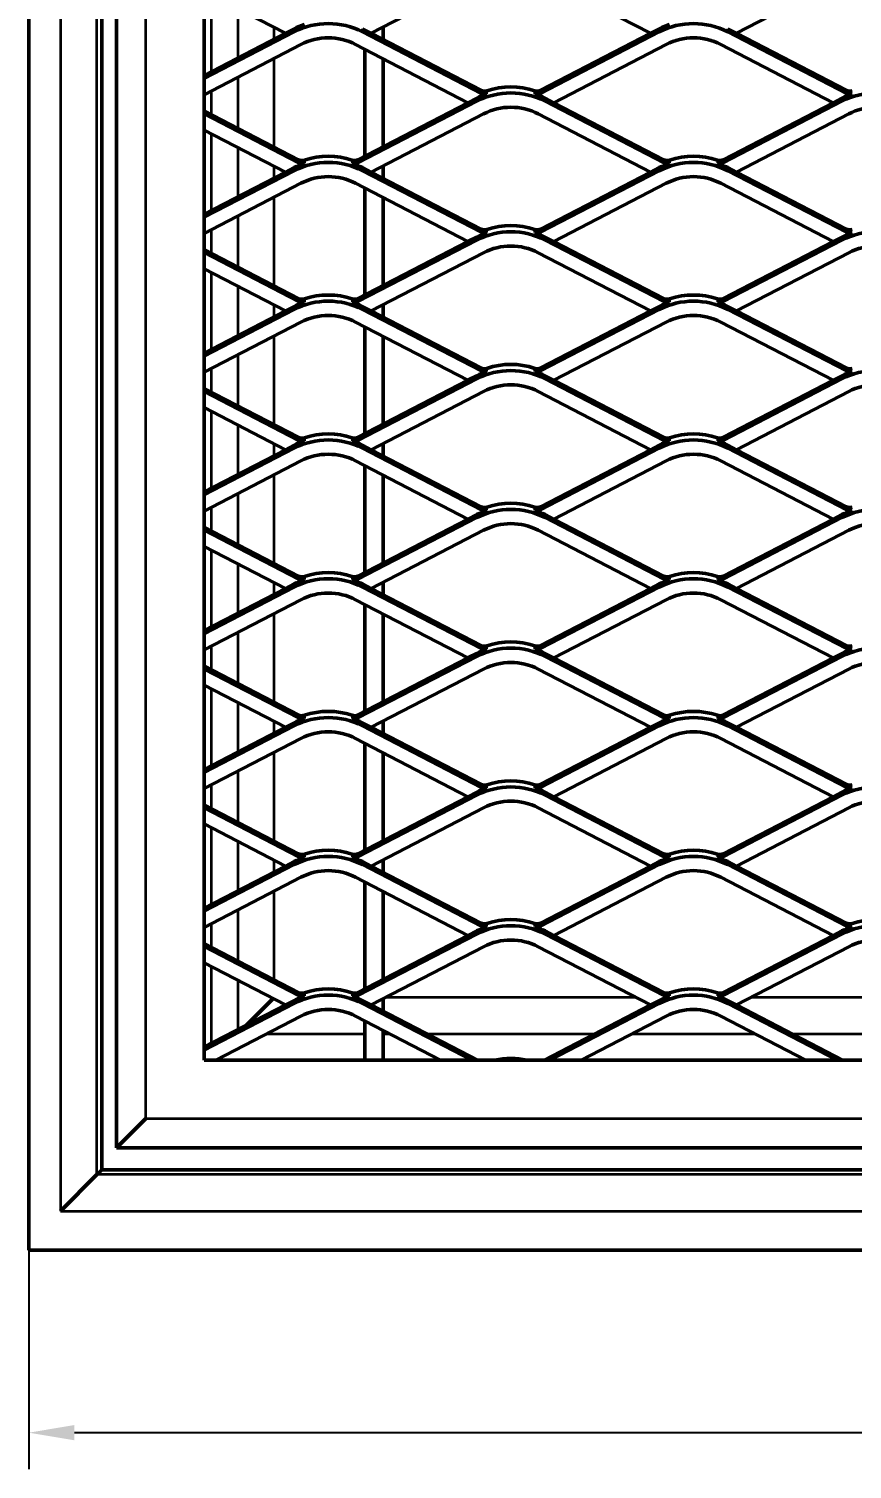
# Model space of a CAD drawing. Header units: millimetres. Extents: x 0 to 1485, y 0 to 1050.
# Drawn here: x 108.7 to 221.4, y 356 to 553.2 of the extents above; entities that cross this region are included whole.
import ezdxf

# ---------------------------------------------------------------- set-up
doc = ezdxf.new("R2010")
doc.units = ezdxf.units.MM
doc.header["$LTSCALE"] = 2.5
for name, color, linetype, lineweight in [('Bemaßung (ISO)', 7, 'Continuous', 25), ('Sichtbar (ISO)', 7, 'Continuous', 50), ('Sichtbar schmal (ISO)', 7, 'Continuous', 35)]:
    doc.layers.add(name, color=color, linetype=linetype, lineweight=lineweight)
doc.styles.add('TXT 3_5', font='isocpeur.ttf')
doc.dimstyles.new('Anrin Standard (DIN)', dxfattribs={"dimscale": 2.5, "dimtxt": 3.5, "dimasz": 2.5, "dimexe": 2, "dimexo": 0, "dimgap": 0.8, "dimtad": 1, "dimrnd": 1e-08, "dimtxsty": 'TXT 3_5', "dimcen": 0.09, "dimdle": 10, "dimclrd": 256, "dimclre": 256, "dimclrt": 256, "dimadec": 0, "dimazin": 2, "dimtfac": 0.714286, "dimtmove": 0, "dimatfit": 3, "dimfxl": 1, "dimtolj": 1, "dimlwd": -1, "dimlwe": -1, "dimarcsym": 0})

# ---------------------------------------------------------------- blocks, each defined once
blk = doc.blocks.new('*D17')
at = {"layer": 'Bemaßung (ISO)', "transparency": 16777216}
for p, q in [((108.71, 386.01), (108.71, 356.01)), ((706.71, 386.01), (706.71, 356.01)), ((700.46, 361.01), (114.96, 361.01))]:
    blk.add_line(p, q, dxfattribs=at)
for points in [[(114.96, 362.06), (114.96, 359.97), (108.71, 361.01)], [(700.46, 362.06), (700.46, 359.97), (706.71, 361.01)]]:
    blk.add_solid(points, dxfattribs=at)
at = {"layer": 'Defpoints', "color": 0, "transparency": 16777216}
for p in [(108.71, 386.01), (706.71, 386.01), (108.71, 361.01)]:
    blk.add_point(p, dxfattribs=at)
at = {"layer": 'Bemaßung (ISO)', "transparency": 16777216, "insert": (399.4, 371.76), "char_height": 8.75, "attachment_point": 1, "style": 'TXT 3_5'}
blk.add_mtext('\\A1;600', dxfattribs=at)

msp = doc.modelspace()

# ---------------------------------------------------------------- linework, layer by layer
at = {"layer": 'Sichtbar (ISO)'}
for p, q in [((108.7145, 786.0145), (108.7145, 386.0145)), ((118.7145, 397.0145), (118.7145, 775.0145)), ((120.7145, 400.0145), (120.7145, 772.0145)), ((132.7145, 412.0145), (132.7145, 760.0145)), ((170.9681, 560.5437), (155.5888, 552.5751)), ((193.8402, 552.5751), (178.461, 560.5437)), ((220.9681, 560.5437), (205.5888, 552.5751)), ((143.8402, 552.5751), (132.7145, 558.3398)), ((145.0314, 552.7713), (132.7145, 546.3894)), ((143.8402, 552.5751), (132.7145, 546.8104)), ((145.0314, 553.1923), (143.8402, 552.5751)), ((155.5888, 552.5751), (154.3976, 553.1923)), ((170.6462, 544.3522), (154.3976, 552.7713)), ((170.6462, 544.7732), (155.5888, 552.5751)), ((157.2145, 551.7327), (157.2145, 553.4175)), ((195.0314, 552.7713), (178.7828, 544.3522)), ((193.8402, 552.5751), (178.7828, 544.7732)), ((195.0314, 553.1923), (193.8402, 552.5751)), ((205.5888, 552.5751), (204.3976, 553.1923)), ((220.6462, 544.3522), (204.3976, 552.7713)), ((220.6462, 544.7732), (205.5888, 552.5751)), ((132.7145, 544.1765), (145.9681, 551.0437)), ((153.461, 551.0437), (168.8402, 543.0751)), ((154.7145, 550.3942), (154.7145, 535.756)), ((180.5888, 543.0751), (195.9681, 551.0437)), ((203.461, 551.0437), (218.8402, 543.0751)), ((157.2145, 537.0513), (157.2145, 549.0989)), ((153.7828, 534.8522), (170.0314, 543.2713)), ((168.8402, 543.0751), (153.7828, 535.2732)), ((170.0314, 543.6923), (168.8402, 543.0751)), ((180.5888, 543.0751), (179.3976, 543.6923)), ((179.3976, 543.2713), (195.6462, 534.8522)), ((195.6462, 535.2732), (180.5888, 543.0751)), ((203.7828, 534.8522), (220.0314, 543.2713)), ((218.8402, 543.0751), (203.7828, 535.2732)), ((220.0314, 543.6923), (218.8402, 543.0751)), ((145.6462, 535.2732), (132.7145, 541.9737)), ((132.7145, 541.5526), (145.6462, 534.8522)), ((170.9681, 541.5437), (155.5888, 533.5751)), ((193.8402, 533.5751), (178.461, 541.5437)), ((220.9681, 541.5437), (205.5888, 533.5751)), ((143.8402, 533.5751), (132.7145, 539.3398)), ((157.2145, 532.7327), (157.2145, 534.4175)), ((145.0314, 533.7713), (132.7145, 527.3894)), ((143.8402, 533.5751), (132.7145, 527.8104)), ((145.0314, 534.1923), (143.8402, 533.5751)), ((155.5888, 533.5751), (154.3976, 534.1923)), ((170.6462, 525.3522), (154.3976, 533.7713)), ((170.6462, 525.7732), (155.5888, 533.5751)), ((195.0314, 533.7713), (178.7828, 525.3522)), ((193.8402, 533.5751), (178.7828, 525.7732)), ((195.0314, 534.1923), (193.8402, 533.5751)), ((205.5888, 533.5751), (204.3976, 534.1923)), ((220.6462, 525.3522), (204.3976, 533.7713)), ((220.6462, 525.7732), (205.5888, 533.5751)), ((132.7145, 525.1765), (145.9681, 532.0437)), ((153.461, 532.0437), (168.8402, 524.0751)), ((154.7145, 531.3942), (154.7145, 516.756)), ((180.5888, 524.0751), (195.9681, 532.0437)), ((203.461, 532.0437), (218.8402, 524.0751)), ((157.2145, 518.0513), (157.2145, 530.0989)), ((170.0314, 524.6923), (168.8402, 524.0751)), ((180.5888, 524.0751), (179.3976, 524.6923)), ((220.0314, 524.6923), (218.8402, 524.0751)), ((145.6462, 516.2732), (132.7145, 522.9737)), ((132.7145, 522.5526), (145.6462, 515.8522)), ((153.7828, 515.8522), (170.0314, 524.2713)), ((168.8402, 524.0751), (153.7828, 516.2732)), ((170.9681, 522.5437), (155.5888, 514.5751)), ((193.8402, 514.5751), (178.461, 522.5437)), ((179.3976, 524.2713), (195.6462, 515.8522)), ((195.6462, 516.2732), (180.5888, 524.0751)), ((203.7828, 515.8522), (220.0314, 524.2713)), ((218.8402, 524.0751), (203.7828, 516.2732)), ((220.9681, 522.5437), (205.5888, 514.5751)), ((143.8402, 514.5751), (132.7145, 520.3398)), ((145.0314, 514.7713), (132.7145, 508.3894)), ((145.0314, 515.1923), (143.8402, 514.5751)), ((155.5888, 514.5751), (154.3976, 515.1923)), ((170.6462, 506.3522), (154.3976, 514.7713)), ((157.2145, 513.7327), (157.2145, 515.4175)), ((195.0314, 514.7713), (178.7828, 506.3522)), ((195.0314, 515.1923), (193.8402, 514.5751)), ((205.5888, 514.5751), (204.3976, 515.1923)), ((220.6462, 506.3522), (204.3976, 514.7713)), ((143.8402, 514.5751), (132.7145, 508.8104)), ((132.7145, 506.1765), (145.9681, 513.0437)), ((153.461, 513.0437), (168.8402, 505.0751)), ((170.6462, 506.7732), (155.5888, 514.5751)), ((193.8402, 514.5751), (178.7828, 506.7732)), ((180.5888, 505.0751), (195.9681, 513.0437)), ((203.461, 513.0437), (218.8402, 505.0751)), ((220.6462, 506.7732), (205.5888, 514.5751)), ((154.7145, 512.3942), (154.7145, 497.756)), ((157.2145, 499.0513), (157.2145, 511.0989)), ((153.7828, 496.8522), (170.0314, 505.2713)), ((168.8402, 505.0751), (153.7828, 497.2732)), ((170.0314, 505.6923), (168.8402, 505.0751)), ((180.5888, 505.0751), (179.3976, 505.6923)), ((179.3976, 505.2713), (195.6462, 496.8522)), ((195.6462, 497.2732), (180.5888, 505.0751)), ((203.7828, 496.8522), (220.0314, 505.2713)), ((218.8402, 505.0751), (203.7828, 497.2732)), ((220.0314, 505.6923), (218.8402, 505.0751)), ((145.6462, 497.2732), (132.7145, 503.9737)), ((132.7145, 503.5526), (145.6462, 496.8522)), ((170.9681, 503.5437), (155.5888, 495.5751)), ((193.8402, 495.5751), (178.461, 503.5437)), ((220.9681, 503.5437), (205.5888, 495.5751)), ((143.8402, 495.5751), (132.7145, 501.3398)), ((145.0314, 495.7713), (132.7145, 489.3894)), ((143.8402, 495.5751), (132.7145, 489.8104)), ((145.0314, 496.1923), (143.8402, 495.5751)), ((155.5888, 495.5751), (154.3976, 496.1923)), ((170.6462, 487.3522), (154.3976, 495.7713)), ((170.6462, 487.7732), (155.5888, 495.5751)), ((157.2145, 494.7327), (157.2145, 496.4175)), ((195.0314, 495.7713), (178.7828, 487.3522)), ((193.8402, 495.5751), (178.7828, 487.7732)), ((195.0314, 496.1923), (193.8402, 495.5751)), ((205.5888, 495.5751), (204.3976, 496.1923)), ((220.6462, 487.3522), (204.3976, 495.7713)), ((220.6462, 487.7732), (205.5888, 495.5751)), ((132.7145, 487.1765), (145.9681, 494.0437)), ((153.461, 494.0437), (168.8402, 486.0751)), ((154.7145, 493.3942), (154.7145, 478.756)), ((180.5888, 486.0751), (195.9681, 494.0437)), ((203.461, 494.0437), (218.8402, 486.0751)), ((157.2145, 480.0513), (157.2145, 492.0989)), ((153.7828, 477.8522), (170.0314, 486.2713)), ((168.8402, 486.0751), (153.7828, 478.2732)), ((170.0314, 486.6923), (168.8402, 486.0751)), ((180.5888, 486.0751), (179.3976, 486.6923)), ((179.3976, 486.2713), (195.6462, 477.8522)), ((195.6462, 478.2732), (180.5888, 486.0751)), ((203.7828, 477.8522), (220.0314, 486.2713)), ((218.8402, 486.0751), (203.7828, 478.2732)), ((220.0314, 486.6923), (218.8402, 486.0751)), ((145.6462, 478.2732), (132.7145, 484.9737)), ((132.7145, 484.5526), (145.6462, 477.8522)), ((170.9681, 484.5437), (155.5888, 476.5751)), ((193.8402, 476.5751), (178.461, 484.5437)), ((220.9681, 484.5437), (205.5888, 476.5751)), ((143.8402, 476.5751), (132.7145, 482.3398)), ((145.0314, 477.1923), (143.8402, 476.5751)), ((155.5888, 476.5751), (154.3976, 477.1923)), ((157.2145, 475.7327), (157.2145, 477.4175)), ((195.0314, 477.1923), (193.8402, 476.5751)), ((205.5888, 476.5751), (204.3976, 477.1923)), ((145.0314, 476.7713), (132.7145, 470.3894)), ((143.8402, 476.5751), (132.7145, 470.8104)), ((170.6462, 468.3522), (154.3976, 476.7713)), ((170.6462, 468.7732), (155.5888, 476.5751)), ((195.0314, 476.7713), (178.7828, 468.3522)), ((193.8402, 476.5751), (178.7828, 468.7732)), ((220.6462, 468.3522), (204.3976, 476.7713)), ((220.6462, 468.7732), (205.5888, 476.5751)), ((132.7145, 468.1765), (145.9681, 475.0437)), ((153.461, 475.0437), (168.8402, 467.0751)), ((154.7145, 474.3942), (154.7145, 459.756)), ((180.5888, 467.0751), (195.9681, 475.0437)), ((203.461, 475.0437), (218.8402, 467.0751)), ((157.2145, 461.0513), (157.2145, 473.0989)), ((170.0314, 467.6923), (168.8402, 467.0751)), ((180.5888, 467.0751), (179.3976, 467.6923)), ((220.0314, 467.6923), (218.8402, 467.0751)), ((145.6462, 459.2732), (132.7145, 465.9737)), ((132.7145, 465.5526), (145.6462, 458.8522)), ((153.7828, 458.8522), (170.0314, 467.2713)), ((168.8402, 467.0751), (153.7828, 459.2732)), ((170.9681, 465.5437), (155.5888, 457.5751)), ((193.8402, 457.5751), (178.461, 465.5437)), ((179.3976, 467.2713), (195.6462, 458.8522)), ((195.6462, 459.2732), (180.5888, 467.0751)), ((203.7828, 458.8522), (220.0314, 467.2713)), ((218.8402, 467.0751), (203.7828, 459.2732)), ((220.9681, 465.5437), (205.5888, 457.5751)), ((143.8402, 457.5751), (132.7145, 463.3398)), ((145.0314, 457.7713), (132.7145, 451.3894)), ((143.8402, 457.5751), (132.7145, 451.8104)), ((145.0314, 458.1923), (143.8402, 457.5751)), ((155.5888, 457.5751), (154.3976, 458.1923)), ((170.6462, 449.3522), (154.3976, 457.7713)), ((170.6462, 449.7732), (155.5888, 457.5751)), ((157.2145, 456.7327), (157.2145, 458.4175)), ((195.0314, 457.7713), (178.7828, 449.3522)), ((193.8402, 457.5751), (178.7828, 449.7732)), ((195.0314, 458.1923), (193.8402, 457.5751)), ((205.5888, 457.5751), (204.3976, 458.1923)), ((220.6462, 449.3522), (204.3976, 457.7713)), ((220.6462, 449.7732), (205.5888, 457.5751)), ((132.7145, 449.1765), (145.9681, 456.0437)), ((153.461, 456.0437), (168.8402, 448.0751)), ((180.5888, 448.0751), (195.9681, 456.0437)), ((203.461, 456.0437), (218.8402, 448.0751)), ((154.7145, 455.3942), (154.7145, 440.756)), ((157.2145, 442.0513), (157.2145, 454.0989)), ((153.7828, 439.8522), (170.0314, 448.2713)), ((168.8402, 448.0751), (153.7828, 440.2732)), ((170.0314, 448.6923), (168.8402, 448.0751)), ((180.5888, 448.0751), (179.3976, 448.6923)), ((179.3976, 448.2713), (195.6462, 439.8522)), ((195.6462, 440.2732), (180.5888, 448.0751)), ((203.7828, 439.8522), (220.0314, 448.2713)), ((218.8402, 448.0751), (203.7828, 440.2732)), ((220.0314, 448.6923), (218.8402, 448.0751)), ((145.6462, 440.2732), (132.7145, 446.9737)), ((132.7145, 446.5526), (145.6462, 439.8522)), ((170.9681, 446.5437), (155.5888, 438.5751)), ((193.8402, 438.5751), (178.461, 446.5437)), ((220.9681, 446.5437), (205.5888, 438.5751)), ((143.8402, 438.5751), (132.7145, 444.3398)), ((145.0314, 438.7713), (132.7145, 432.3894)), ((143.8402, 438.5751), (132.7145, 432.8104)), ((145.0314, 439.1923), (143.8402, 438.5751)), ((155.5888, 438.5751), (154.3976, 439.1923)), ((170.6462, 430.3522), (154.3976, 438.7713)), ((170.6462, 430.7732), (155.5888, 438.5751)), ((157.2145, 437.7327), (157.2145, 439.4175)), ((195.0314, 438.7713), (178.7828, 430.3522)), ((193.8402, 438.5751), (178.7828, 430.7732)), ((195.0314, 439.1923), (193.8402, 438.5751)), ((205.5888, 438.5751), (204.3976, 439.1923)), ((220.6462, 430.3522), (204.3976, 438.7713)), ((220.6462, 430.7732), (205.5888, 438.5751)), ((132.7145, 430.1765), (145.9681, 437.0437)), ((153.461, 437.0437), (168.8402, 429.0751)), ((154.7145, 436.3942), (154.7145, 421.756)), ((180.5888, 429.0751), (195.9681, 437.0437)), ((203.461, 437.0437), (218.8402, 429.0751)), ((157.2145, 423.0513), (157.2145, 435.0989)), ((145.6462, 421.2732), (132.7145, 427.9737)), ((153.7828, 420.8522), (170.0314, 429.2713)), ((168.8402, 429.0751), (153.7828, 421.2732)), ((170.0314, 429.6923), (168.8402, 429.0751)), ((180.5888, 429.0751), (179.3976, 429.6923)), ((179.3976, 429.2713), (195.6462, 420.8522)), ((195.6462, 421.2732), (180.5888, 429.0751)), ((203.7828, 420.8522), (220.0314, 429.2713)), ((218.8402, 429.0751), (203.7828, 421.2732)), ((220.0314, 429.6923), (218.8402, 429.0751)), ((132.7145, 427.5526), (145.6462, 420.8522)), ((170.9681, 427.5437), (155.5888, 419.5751)), ((193.8402, 419.5751), (178.461, 427.5437)), ((220.9681, 427.5437), (205.5888, 419.5751)), ((143.8402, 419.5751), (132.7145, 425.3398)), ((138.5168, 416.8168), (142.1506, 420.4506)), ((145.0314, 420.1923), (143.8402, 419.5751)), ((155.5888, 419.5751), (154.3976, 420.1923)), ((157.2145, 418.7327), (157.2145, 420.4175)), ((195.0314, 420.1923), (193.8402, 419.5751)), ((205.5888, 419.5751), (204.3976, 420.1923)), ((145.0314, 419.7713), (132.7145, 413.3894)), ((143.8402, 419.5751), (132.7145, 413.8104)), ((134.3318, 412.0145), (145.9681, 418.0437)), ((153.461, 418.0437), (165.0972, 412.0145)), ((169.3679, 412.0145), (154.3976, 419.7713)), ((170.1805, 412.0145), (155.5888, 419.5751)), ((193.8402, 419.5751), (179.2485, 412.0145)), ((195.0314, 419.7713), (180.0611, 412.0145)), ((184.3318, 412.0145), (195.9681, 418.0437)), ((203.461, 418.0437), (215.0972, 412.0145)), ((219.3679, 412.0145), (204.3976, 419.7713)), ((220.1805, 412.0145), (205.5888, 419.5751)), ((154.7145, 417.3942), (154.7145, 412.0145)), ((157.2145, 412.0145), (157.2145, 416.0989)), ((132.7145, 412.0145), (682.7145, 412.0145)), ((124.7145, 404.0145), (120.7145, 400.0145)), ((120.7145, 400.0145), (694.7145, 400.0145)), ((113.0548, 391.3549), (118.0501, 396.3501)), ((118.0501, 396.3501), (118.7145, 397.0145)), ((118.7145, 397.0145), (696.7145, 397.0145)), ((706.7145, 386.0145), (108.7145, 386.0145))]:
    msp.add_line(p, q, dxfattribs=at)
for centre, major_axis, start_param, end_param in [((149.7145, 544.1336), (-10, 0), 4.22501539, 5.19976257), ((199.7145, 544.1336), (-10, 0), 4.22501539, 5.19976257), ((149.7145, 544.5547), (-10, 0), 5.04580489, 5.19976257), ((149.7145, 544.1336), (8, 0), 1.08342274, 2.05816992), ((199.7145, 544.5547), (-10, 0), 5.04580489, 5.19976257), ((199.7145, 544.1336), (8, 0), 1.08342274, 2.05816992), ((174.7145, 534.6336), (10, 0), 1.08342274, 2.05816992), ((174.7145, 535.0547), (-10, 0), 5.04580489, 5.19976257), ((171.1145, 545.637), (-1, 0), 1.08342274, 1.90421224), ((171.1145, 545.216), (-1, 0), 1.08342274, 1.90421224), ((174.7145, 535.4757), (-10, 0), 4.37897307, 5.04580489), ((178.3145, 545.637), (-1, 0), 1.23738042, 2.05816992), ((178.3145, 545.216), (-1, 0), 1.23738042, 2.05816992), ((174.7145, 535.0547), (-10, 0), 4.22501539, 4.37897307), ((224.7145, 534.6336), (10, 0), 1.08342274, 2.05816992), ((224.7145, 535.0547), (-10, 0), 5.04580489, 5.19976257), ((221.1145, 545.637), (-1, 0), 1.08342274, 1.90421224), ((221.1145, 545.216), (-1, 0), 1.08342274, 1.90421224), ((174.7145, 534.6336), (-8, 0), 4.22501539, 5.19976257), ((224.7145, 534.6336), (-8, 0), 4.22501539, 5.19976257), ((149.7145, 525.1336), (-10, 0), 4.22501539, 5.19976257), ((149.7145, 525.5547), (-10, 0), 5.04580489, 5.19976257), ((146.1145, 536.137), (-1, 0), 1.08342274, 1.90421224), ((146.1145, 535.716), (1, 0), 4.22501539, 5.04580489), ((149.7145, 525.9757), (-10, 0), 4.37897307, 5.04580489), ((153.3145, 536.137), (-1, 0), 1.23738042, 2.05816992), ((153.3145, 535.716), (1, 0), 4.37897307, 5.19976257), ((149.7145, 525.5547), (-10, 0), 4.22501539, 4.37897307), ((199.7145, 525.1336), (-10, 0), 4.22501539, 5.19976257), ((199.7145, 525.5547), (-10, 0), 5.04580489, 5.19976257), ((196.1145, 536.137), (-1, 0), 1.08342274, 1.90421224), ((196.1145, 535.716), (1, 0), 4.22501539, 5.04580489), ((199.7145, 525.9757), (-10, 0), 4.37897307, 5.04580489), ((203.3145, 536.137), (-1, 0), 1.23738042, 2.05816992), ((203.3145, 535.716), (1, 0), 4.37897307, 5.19976257), ((199.7145, 525.5547), (-10, 0), 4.22501539, 4.37897307), ((149.7145, 525.1336), (8, 0), 1.08342274, 2.05816992), ((199.7145, 525.1336), (8, 0), 1.08342274, 2.05816992), ((174.7145, 515.6336), (10, 0), 1.08342274, 2.05816992), ((174.7145, 516.0547), (-10, 0), 5.04580489, 5.19976257), ((171.1145, 526.637), (-1, 0), 1.08342274, 1.90421224), ((171.1145, 526.216), (-1, 0), 1.08342274, 1.90421224), ((174.7145, 516.4757), (-10, 0), 4.37897307, 5.04580489), ((178.3145, 526.637), (-1, 0), 1.23738042, 2.05816992), ((178.3145, 526.216), (-1, 0), 1.23738042, 2.05816992), ((174.7145, 516.0547), (-10, 0), 4.22501539, 4.37897307), ((224.7145, 515.6336), (10, 0), 1.08342274, 2.05816992), ((224.7145, 516.0547), (-10, 0), 5.04580489, 5.19976257), ((221.1145, 526.637), (-1, 0), 1.08342274, 1.90421224), ((221.1145, 526.216), (-1, 0), 1.08342274, 1.90421224), ((174.7145, 515.6336), (-8, 0), 4.22501539, 5.19976257), ((224.7145, 515.6336), (-8, 0), 4.22501539, 5.19976257), ((149.7145, 506.9757), (-10, 0), 4.37897307, 5.04580489), ((199.7145, 506.9757), (-10, 0), 4.37897307, 5.04580489), ((149.7145, 506.1336), (-10, 0), 4.22501539, 5.19976257), ((149.7145, 506.5547), (-10, 0), 5.04580489, 5.19976257), ((146.1145, 517.137), (-1, 0), 1.08342274, 1.90421224), ((146.1145, 516.716), (1, 0), 4.22501539, 5.04580489), ((153.3145, 517.137), (-1, 0), 1.23738042, 2.05816992), ((153.3145, 516.716), (1, 0), 4.37897307, 5.19976257), ((149.7145, 506.5547), (-10, 0), 4.22501539, 4.37897307), ((199.7145, 506.1336), (-10, 0), 4.22501539, 5.19976257), ((199.7145, 506.5547), (-10, 0), 5.04580489, 5.19976257), ((196.1145, 517.137), (-1, 0), 1.08342274, 1.90421224), ((196.1145, 516.716), (1, 0), 4.22501539, 5.04580489), ((203.3145, 517.137), (-1, 0), 1.23738042, 2.05816992), ((203.3145, 516.716), (1, 0), 4.37897307, 5.19976257), ((199.7145, 506.5547), (-10, 0), 4.22501539, 4.37897307), ((149.7145, 506.1336), (8, 0), 1.08342274, 2.05816992), ((199.7145, 506.1336), (8, 0), 1.08342274, 2.05816992), ((174.7145, 496.6336), (10, 0), 1.08342274, 2.05816992), ((171.1145, 507.637), (-1, 0), 1.08342274, 1.90421224), ((174.7145, 497.4757), (-10, 0), 4.37897307, 5.04580489), ((178.3145, 507.637), (-1, 0), 1.23738042, 2.05816992), ((224.7145, 496.6336), (10, 0), 1.08342274, 2.05816992), ((221.1145, 507.637), (-1, 0), 1.08342274, 1.90421224), ((174.7145, 497.0547), (-10, 0), 5.04580489, 5.19976257), ((171.1145, 507.216), (-1, 0), 1.08342274, 1.90421224), ((178.3145, 507.216), (-1, 0), 1.23738042, 2.05816992), ((174.7145, 497.0547), (-10, 0), 4.22501539, 4.37897307), ((224.7145, 497.0547), (-10, 0), 5.04580489, 5.19976257), ((221.1145, 507.216), (-1, 0), 1.08342274, 1.90421224), ((174.7145, 496.6336), (-8, 0), 4.22501539, 5.19976257), ((224.7145, 496.6336), (-8, 0), 4.22501539, 5.19976257), ((149.7145, 487.1336), (-10, 0), 4.22501539, 5.19976257), ((146.1145, 498.137), (-1, 0), 1.08342274, 1.90421224), ((149.7145, 487.9757), (-10, 0), 4.37897307, 5.04580489), ((153.3145, 498.137), (-1, 0), 1.23738042, 2.05816992), ((199.7145, 487.1336), (-10, 0), 4.22501539, 5.19976257), ((196.1145, 498.137), (-1, 0), 1.08342274, 1.90421224), ((199.7145, 487.9757), (-10, 0), 4.37897307, 5.04580489), ((203.3145, 498.137), (-1, 0), 1.23738042, 2.05816992), ((149.7145, 487.5547), (-10, 0), 5.04580489, 5.19976257), ((146.1145, 497.716), (1, 0), 4.22501539, 5.04580489), ((149.7145, 487.1336), (8, 0), 1.08342274, 2.05816992), ((153.3145, 497.716), (1, 0), 4.37897307, 5.19976257), ((149.7145, 487.5547), (-10, 0), 4.22501539, 4.37897307), ((199.7145, 487.5547), (-10, 0), 5.04580489, 5.19976257), ((196.1145, 497.716), (1, 0), 4.22501539, 5.04580489), ((199.7145, 487.1336), (8, 0), 1.08342274, 2.05816992), ((203.3145, 497.716), (1, 0), 4.37897307, 5.19976257), ((199.7145, 487.5547), (-10, 0), 4.22501539, 4.37897307), ((174.7145, 477.6336), (10, 0), 1.08342274, 2.05816992), ((174.7145, 478.0547), (-10, 0), 5.04580489, 5.19976257), ((171.1145, 488.637), (-1, 0), 1.08342274, 1.90421224), ((171.1145, 488.216), (-1, 0), 1.08342274, 1.90421224), ((174.7145, 478.4757), (-10, 0), 4.37897307, 5.04580489), ((178.3145, 488.637), (-1, 0), 1.23738042, 2.05816992), ((178.3145, 488.216), (-1, 0), 1.23738042, 2.05816992), ((174.7145, 478.0547), (-10, 0), 4.22501539, 4.37897307), ((224.7145, 477.6336), (10, 0), 1.08342274, 2.05816992), ((224.7145, 478.0547), (-10, 0), 5.04580489, 5.19976257), ((221.1145, 488.637), (-1, 0), 1.08342274, 1.90421224), ((221.1145, 488.216), (-1, 0), 1.08342274, 1.90421224), ((174.7145, 477.6336), (-8, 0), 4.22501539, 5.19976257), ((224.7145, 477.6336), (-8, 0), 4.22501539, 5.19976257), ((149.7145, 468.1336), (-10, 0), 4.22501539, 5.19976257), ((149.7145, 468.5547), (-10, 0), 5.04580489, 5.19976257), ((146.1145, 479.137), (-1, 0), 1.08342274, 1.90421224), ((146.1145, 478.716), (1, 0), 4.22501539, 5.04580489), ((149.7145, 468.9757), (-10, 0), 4.37897307, 5.04580489), ((153.3145, 479.137), (-1, 0), 1.23738042, 2.05816992), ((153.3145, 478.716), (1, 0), 4.37897307, 5.19976257), ((149.7145, 468.5547), (-10, 0), 4.22501539, 4.37897307), ((199.7145, 468.1336), (-10, 0), 4.22501539, 5.19976257), ((199.7145, 468.5547), (-10, 0), 5.04580489, 5.19976257), ((196.1145, 479.137), (-1, 0), 1.08342274, 1.90421224), ((196.1145, 478.716), (1, 0), 4.22501539, 5.04580489), ((199.7145, 468.9757), (-10, 0), 4.37897307, 5.04580489), ((203.3145, 479.137), (-1, 0), 1.23738042, 2.05816992), ((203.3145, 478.716), (1, 0), 4.37897307, 5.19976257), ((199.7145, 468.5547), (-10, 0), 4.22501539, 4.37897307), ((149.7145, 468.1336), (8, 0), 1.08342274, 2.05816992), ((199.7145, 468.1336), (8, 0), 1.08342274, 2.05816992), ((174.7145, 459.4757), (-10, 0), 4.37897307, 5.04580489), ((174.7145, 458.6336), (10, 0), 1.08342274, 2.05816992), ((174.7145, 459.0547), (-10, 0), 5.04580489, 5.19976257), ((171.1145, 469.637), (-1, 0), 1.08342274, 1.90421224), ((171.1145, 469.216), (-1, 0), 1.08342274, 1.90421224), ((178.3145, 469.637), (-1, 0), 1.23738042, 2.05816992), ((178.3145, 469.216), (-1, 0), 1.23738042, 2.05816992), ((174.7145, 459.0547), (-10, 0), 4.22501539, 4.37897307), ((224.7145, 458.6336), (10, 0), 1.08342274, 2.05816992), ((224.7145, 459.0547), (-10, 0), 5.04580489, 5.19976257), ((221.1145, 469.637), (-1, 0), 1.08342274, 1.90421224), ((221.1145, 469.216), (-1, 0), 1.08342274, 1.90421224), ((174.7145, 458.6336), (-8, 0), 4.22501539, 5.19976257), ((224.7145, 458.6336), (-8, 0), 4.22501539, 5.19976257), ((149.7145, 449.9757), (-10, 0), 4.37897307, 5.04580489), ((199.7145, 449.9757), (-10, 0), 4.37897307, 5.04580489), ((149.7145, 449.1336), (-10, 0), 4.22501539, 5.19976257), ((149.7145, 449.5547), (-10, 0), 5.04580489, 5.19976257), ((146.1145, 460.137), (-1, 0), 1.08342274, 1.90421224), ((146.1145, 459.716), (1, 0), 4.22501539, 5.04580489), ((153.3145, 460.137), (-1, 0), 1.23738042, 2.05816992), ((153.3145, 459.716), (1, 0), 4.37897307, 5.19976257), ((149.7145, 449.5547), (-10, 0), 4.22501539, 4.37897307), ((199.7145, 449.1336), (-10, 0), 4.22501539, 5.19976257), ((199.7145, 449.5547), (-10, 0), 5.04580489, 5.19976257), ((196.1145, 460.137), (-1, 0), 1.08342274, 1.90421224), ((196.1145, 459.716), (1, 0), 4.22501539, 5.04580489), ((203.3145, 460.137), (-1, 0), 1.23738042, 2.05816992), ((203.3145, 459.716), (1, 0), 4.37897307, 5.19976257), ((199.7145, 449.5547), (-10, 0), 4.22501539, 4.37897307), ((149.7145, 449.1336), (8, 0), 1.08342274, 2.05816992), ((199.7145, 449.1336), (8, 0), 1.08342274, 2.05816992), ((174.7145, 439.6336), (10, 0), 1.08342274, 2.05816992), ((171.1145, 450.637), (-1, 0), 1.08342274, 1.90421224), ((174.7145, 440.4757), (-10, 0), 4.37897307, 5.04580489), ((178.3145, 450.637), (-1, 0), 1.23738042, 2.05816992), ((224.7145, 439.6336), (10, 0), 1.08342274, 2.05816992), ((221.1145, 450.637), (-1, 0), 1.08342274, 1.90421224), ((174.7145, 440.0547), (-10, 0), 5.04580489, 5.19976257), ((171.1145, 450.216), (-1, 0), 1.08342274, 1.90421224), ((174.7145, 439.6336), (-8, 0), 4.22501539, 5.19976257), ((178.3145, 450.216), (-1, 0), 1.23738042, 2.05816992), ((174.7145, 440.0547), (-10, 0), 4.22501539, 4.37897307), ((224.7145, 440.0547), (-10, 0), 5.04580489, 5.19976257), ((221.1145, 450.216), (-1, 0), 1.08342274, 1.90421224), ((224.7145, 439.6336), (-8, 0), 4.22501539, 5.19976257), ((149.7145, 430.1336), (-10, 0), 4.22501539, 5.19976257), ((149.7145, 430.5547), (-10, 0), 5.04580489, 5.19976257), ((146.1145, 441.137), (-1, 0), 1.08342274, 1.90421224), ((146.1145, 440.716), (1, 0), 4.22501539, 5.04580489), ((149.7145, 430.9757), (-10, 0), 4.37897307, 5.04580489), ((153.3145, 441.137), (-1, 0), 1.23738042, 2.05816992), ((153.3145, 440.716), (1, 0), 4.37897307, 5.19976257), ((149.7145, 430.5547), (-10, 0), 4.22501539, 4.37897307), ((199.7145, 430.1336), (-10, 0), 4.22501539, 5.19976257), ((199.7145, 430.5547), (-10, 0), 5.04580489, 5.19976257), ((196.1145, 441.137), (-1, 0), 1.08342274, 1.90421224), ((196.1145, 440.716), (1, 0), 4.22501539, 5.04580489), ((199.7145, 430.9757), (-10, 0), 4.37897307, 5.04580489), ((203.3145, 441.137), (-1, 0), 1.23738042, 2.05816992), ((203.3145, 440.716), (1, 0), 4.37897307, 5.19976257), ((199.7145, 430.5547), (-10, 0), 4.22501539, 4.37897307), ((149.7145, 430.1336), (8, 0), 1.08342274, 2.05816992), ((199.7145, 430.1336), (8, 0), 1.08342274, 2.05816992), ((174.7145, 420.6336), (10, 0), 1.08342274, 2.05816992), ((174.7145, 421.0547), (-10, 0), 5.04580489, 5.19976257), ((171.1145, 431.637), (-1, 0), 1.08342274, 1.90421224), ((171.1145, 431.216), (-1, 0), 1.08342274, 1.90421224), ((174.7145, 421.4757), (-10, 0), 4.37897307, 5.04580489), ((178.3145, 431.637), (-1, 0), 1.23738042, 2.05816992), ((178.3145, 431.216), (-1, 0), 1.23738042, 2.05816992), ((174.7145, 421.0547), (-10, 0), 4.22501539, 4.37897307), ((224.7145, 420.6336), (10, 0), 1.08342274, 2.05816992), ((224.7145, 421.0547), (-10, 0), 5.04580489, 5.19976257), ((221.1145, 431.637), (-1, 0), 1.08342274, 1.90421224), ((221.1145, 431.216), (-1, 0), 1.08342274, 1.90421224), ((224.7145, 421.4757), (-10, 0), 4.37897307, 5.04580489), ((174.7145, 420.6336), (-8, 0), 4.22501539, 5.19976257), ((224.7145, 420.6336), (-8, 0), 4.22501539, 5.19976257), ((149.7145, 411.1336), (-10, 0), 4.22501539, 5.19976257), ((149.7145, 411.5547), (-10, 0), 5.04580489, 5.19976257), ((146.1145, 422.137), (-1, 0), 1.08342274, 1.90421224), ((146.1145, 421.716), (1, 0), 4.22501539, 5.04580489), ((149.7145, 411.9757), (-10, 0), 4.37897307, 5.04580489), ((153.3145, 422.137), (-1, 0), 1.23738042, 2.05816992), ((153.3145, 421.716), (1, 0), 4.37897307, 5.19976257), ((149.7145, 411.5547), (-10, 0), 4.22501539, 4.37897307), ((199.7145, 411.1336), (-10, 0), 4.22501539, 5.19976257), ((199.7145, 411.5547), (-10, 0), 5.04580489, 5.19976257), ((196.1145, 422.137), (-1, 0), 1.08342274, 1.90421224), ((196.1145, 421.716), (1, 0), 4.22501539, 5.04580489), ((199.7145, 411.9757), (-10, 0), 4.37897307, 5.04580489), ((203.3145, 422.137), (-1, 0), 1.23738042, 2.05816992), ((203.3145, 421.716), (1, 0), 4.37897307, 5.19976257), ((199.7145, 411.5547), (-10, 0), 4.22501539, 4.37897307), ((149.7145, 411.1336), (8, 0), 1.08342274, 2.05816992), ((199.7145, 411.1336), (8, 0), 1.08342274, 2.05816992), ((174.7145, 402.4757), (-10, 0), 4.49170956, 4.93306841)]:
    msp.add_ellipse(centre, major_axis=major_axis, ratio=0.97758819, start_param=start_param, end_param=end_param, dxfattribs=at)
at = {"layer": 'Sichtbar schmal (ISO)'}
for p, q in [((113.0548, 780.6742), (113.0548, 391.3549)), ((118.0501, 396.3501), (118.0501, 775.679)), ((124.7145, 404.0145), (124.7145, 768.0145)), ((133.7394, 547.3414), (133.7394, 557.8088)), ((137.3152, 555.956), (137.3152, 549.1942)), ((142.2962, 551.7751), (142.2962, 553.3752)), ((145.0314, 552.7713), (145.0314, 553.1923)), ((154.3976, 552.7713), (154.3976, 553.1923)), ((195.0314, 552.7713), (195.0314, 553.1923)), ((204.3976, 552.7713), (204.3976, 553.1923)), ((142.2962, 537.009), (142.2962, 549.1412)), ((137.3152, 546.5603), (137.3152, 539.5899)), ((133.7394, 541.4426), (133.7394, 544.7076)), ((170.6462, 544.3522), (170.6462, 544.7732)), ((171.4418, 544.2922), (171.4418, 544.7133)), ((177.9872, 544.2922), (177.9872, 544.7133)), ((178.7828, 544.3522), (178.7828, 544.7732)), ((220.6462, 544.3522), (220.6462, 544.7732)), ((170.0314, 543.6923), (170.0314, 543.2713)), ((179.3976, 543.6923), (179.3976, 543.2713)), ((220.0314, 543.6923), (220.0314, 543.2713)), ((133.7394, 528.3414), (133.7394, 538.8088)), ((137.3152, 536.956), (137.3152, 530.1942)), ((142.2962, 532.7751), (142.2962, 534.3752)), ((145.6462, 535.2732), (145.6462, 534.8522)), ((146.4418, 535.2133), (146.4418, 534.7922)), ((152.9872, 535.2133), (152.9872, 534.7922)), ((153.7828, 535.2732), (153.7828, 534.8522)), ((195.6462, 535.2732), (195.6462, 534.8522)), ((196.4418, 535.2133), (196.4418, 534.7922)), ((202.9872, 535.2133), (202.9872, 534.7922)), ((203.7828, 535.2732), (203.7828, 534.8522)), ((145.0314, 533.7713), (145.0314, 534.1923)), ((154.3976, 533.7713), (154.3976, 534.1923)), ((195.0314, 533.7713), (195.0314, 534.1923)), ((204.3976, 533.7713), (204.3976, 534.1923)), ((142.2962, 518.009), (142.2962, 530.1412)), ((137.3152, 527.5603), (137.3152, 520.5899)), ((133.7394, 522.4426), (133.7394, 525.7076)), ((170.0314, 524.6923), (170.0314, 524.2713)), ((170.6462, 525.3522), (170.6462, 525.7732)), ((171.4418, 525.2922), (171.4418, 525.7133)), ((177.9872, 525.2922), (177.9872, 525.7133)), ((178.7828, 525.3522), (178.7828, 525.7732)), ((179.3976, 524.6923), (179.3976, 524.2713)), ((220.0314, 524.6923), (220.0314, 524.2713)), ((220.6462, 525.3522), (220.6462, 525.7732)), ((133.7394, 509.3414), (133.7394, 519.8088)), ((137.3152, 517.956), (137.3152, 511.1942)), ((142.2962, 513.7751), (142.2962, 515.3752)), ((145.0314, 514.7713), (145.0314, 515.1923)), ((145.6462, 516.2732), (145.6462, 515.8522)), ((146.4418, 516.2133), (146.4418, 515.7922)), ((152.9872, 516.2133), (152.9872, 515.7922)), ((153.7828, 516.2732), (153.7828, 515.8522)), ((154.3976, 514.7713), (154.3976, 515.1923)), ((195.0314, 514.7713), (195.0314, 515.1923)), ((195.6462, 516.2732), (195.6462, 515.8522)), ((196.4418, 516.2133), (196.4418, 515.7922)), ((202.9872, 516.2133), (202.9872, 515.7922)), ((203.7828, 516.2732), (203.7828, 515.8522)), ((204.3976, 514.7713), (204.3976, 515.1923)), ((142.2962, 499.009), (142.2962, 511.1412)), ((137.3152, 508.5603), (137.3152, 501.5899)), ((170.6462, 506.3522), (170.6462, 506.7732)), ((178.7828, 506.3522), (178.7828, 506.7732)), ((220.6462, 506.3522), (220.6462, 506.7732)), ((133.7394, 503.4426), (133.7394, 506.7076)), ((170.0314, 505.6923), (170.0314, 505.2713)), ((171.4418, 506.2922), (171.4418, 506.7133)), ((177.9872, 506.2922), (177.9872, 506.7133)), ((179.3976, 505.6923), (179.3976, 505.2713)), ((220.0314, 505.6923), (220.0314, 505.2713)), ((133.7394, 490.3414), (133.7394, 500.8088)), ((137.3152, 498.956), (137.3152, 492.1942)), ((145.6462, 497.2732), (145.6462, 496.8522)), ((146.4418, 497.2133), (146.4418, 496.7922)), ((152.9872, 497.2133), (152.9872, 496.7922)), ((153.7828, 497.2732), (153.7828, 496.8522)), ((195.6462, 497.2732), (195.6462, 496.8522)), ((196.4418, 497.2133), (196.4418, 496.7922)), ((202.9872, 497.2133), (202.9872, 496.7922)), ((203.7828, 497.2732), (203.7828, 496.8522)), ((142.2962, 494.7751), (142.2962, 496.3752)), ((145.0314, 495.7713), (145.0314, 496.1923)), ((154.3976, 495.7713), (154.3976, 496.1923)), ((195.0314, 495.7713), (195.0314, 496.1923)), ((204.3976, 495.7713), (204.3976, 496.1923)), ((142.2962, 480.009), (142.2962, 492.1412)), ((137.3152, 489.5603), (137.3152, 482.5899)), ((133.7394, 484.4426), (133.7394, 487.7076)), ((170.6462, 487.3522), (170.6462, 487.7732)), ((171.4418, 487.2922), (171.4418, 487.7133)), ((177.9872, 487.2922), (177.9872, 487.7133)), ((178.7828, 487.3522), (178.7828, 487.7732)), ((220.6462, 487.3522), (220.6462, 487.7732)), ((170.0314, 486.6923), (170.0314, 486.2713)), ((179.3976, 486.6923), (179.3976, 486.2713)), ((220.0314, 486.6923), (220.0314, 486.2713)), ((133.7394, 471.3414), (133.7394, 481.8088)), ((137.3152, 479.956), (137.3152, 473.1942)), ((142.2962, 475.7751), (142.2962, 477.3752)), ((145.0314, 476.7713), (145.0314, 477.1923)), ((145.6462, 478.2732), (145.6462, 477.8522)), ((146.4418, 478.2133), (146.4418, 477.7922)), ((152.9872, 478.2133), (152.9872, 477.7922)), ((153.7828, 478.2732), (153.7828, 477.8522)), ((154.3976, 476.7713), (154.3976, 477.1923)), ((195.0314, 476.7713), (195.0314, 477.1923)), ((195.6462, 478.2732), (195.6462, 477.8522)), ((196.4418, 478.2133), (196.4418, 477.7922)), ((202.9872, 478.2133), (202.9872, 477.7922)), ((203.7828, 478.2732), (203.7828, 477.8522)), ((204.3976, 476.7713), (204.3976, 477.1923)), ((142.2962, 461.009), (142.2962, 473.1412)), ((137.3152, 470.5603), (137.3152, 463.5899)), ((133.7394, 465.4426), (133.7394, 468.7076)), ((170.0314, 467.6923), (170.0314, 467.2713)), ((170.6462, 468.3522), (170.6462, 468.7732)), ((171.4418, 468.2922), (171.4418, 468.7133)), ((177.9872, 468.2922), (177.9872, 468.7133)), ((178.7828, 468.3522), (178.7828, 468.7732)), ((179.3976, 467.6923), (179.3976, 467.2713)), ((220.0314, 467.6923), (220.0314, 467.2713)), ((220.6462, 468.3522), (220.6462, 468.7732)), ((133.7394, 452.3414), (133.7394, 462.8088)), ((137.3152, 460.956), (137.3152, 454.1942)), ((142.2962, 456.7751), (142.2962, 458.3752)), ((145.0314, 457.7713), (145.0314, 458.1923)), ((145.6462, 459.2732), (145.6462, 458.8522)), ((146.4418, 459.2133), (146.4418, 458.7922)), ((152.9872, 459.2133), (152.9872, 458.7922)), ((153.7828, 459.2732), (153.7828, 458.8522)), ((154.3976, 457.7713), (154.3976, 458.1923)), ((195.0314, 457.7713), (195.0314, 458.1923)), ((195.6462, 459.2732), (195.6462, 458.8522)), ((196.4418, 459.2133), (196.4418, 458.7922)), ((202.9872, 459.2133), (202.9872, 458.7922)), ((203.7828, 459.2732), (203.7828, 458.8522)), ((204.3976, 457.7713), (204.3976, 458.1923)), ((142.2962, 442.009), (142.2962, 454.1412)), ((137.3152, 451.5603), (137.3152, 444.5899)), ((133.7394, 446.4426), (133.7394, 449.7076)), ((170.6462, 449.3522), (170.6462, 449.7732)), ((171.4418, 449.2922), (171.4418, 449.7133)), ((177.9872, 449.2922), (177.9872, 449.7133)), ((178.7828, 449.3522), (178.7828, 449.7732)), ((220.6462, 449.3522), (220.6462, 449.7732)), ((170.0314, 448.6923), (170.0314, 448.2713)), ((179.3976, 448.6923), (179.3976, 448.2713)), ((220.0314, 448.6923), (220.0314, 448.2713)), ((133.7394, 433.3414), (133.7394, 443.8088)), ((137.3152, 441.956), (137.3152, 435.1942)), ((145.6462, 440.2732), (145.6462, 439.8522)), ((146.4418, 440.2133), (146.4418, 439.7922)), ((152.9872, 440.2133), (152.9872, 439.7922)), ((153.7828, 440.2732), (153.7828, 439.8522)), ((195.6462, 440.2732), (195.6462, 439.8522)), ((196.4418, 440.2133), (196.4418, 439.7922)), ((202.9872, 440.2133), (202.9872, 439.7922)), ((203.7828, 440.2732), (203.7828, 439.8522)), ((142.2962, 437.7751), (142.2962, 439.3752)), ((145.0314, 438.7713), (145.0314, 439.1923)), ((154.3976, 438.7713), (154.3976, 439.1923)), ((195.0314, 438.7713), (195.0314, 439.1923)), ((204.3976, 438.7713), (204.3976, 439.1923)), ((142.2962, 423.009), (142.2962, 435.1412)), ((137.3152, 432.5603), (137.3152, 425.5899)), ((133.7394, 427.4426), (133.7394, 430.7076)), ((170.6462, 430.3522), (170.6462, 430.7732)), ((171.4418, 430.2922), (171.4418, 430.7133)), ((177.9872, 430.2922), (177.9872, 430.7133)), ((178.7828, 430.3522), (178.7828, 430.7732)), ((220.6462, 430.3522), (220.6462, 430.7732)), ((170.0314, 429.6923), (170.0314, 429.2713)), ((179.3976, 429.6923), (179.3976, 429.2713)), ((220.0314, 429.6923), (220.0314, 429.2713)), ((133.7394, 414.3414), (133.7394, 424.8088)), ((137.3152, 422.956), (137.3152, 416.1942)), ((145.0314, 419.7713), (145.0314, 420.1923)), ((145.6462, 421.2732), (145.6462, 420.8522)), ((146.4418, 421.2133), (146.4418, 420.7922)), ((152.9872, 421.2133), (152.9872, 420.7922)), ((153.7828, 421.2732), (153.7828, 420.8522)), ((154.3976, 419.7713), (154.3976, 420.1923)), ((191.8696, 420.5962), (157.5594, 420.5962)), ((195.0314, 419.7713), (195.0314, 420.1923)), ((195.6462, 421.2732), (195.6462, 420.8522)), ((196.4418, 421.2133), (196.4418, 420.7922)), ((202.9872, 421.2133), (202.9872, 420.7922)), ((203.7828, 421.2732), (203.7828, 420.8522)), ((204.3976, 419.7713), (204.3976, 420.1923)), ((230.7145, 420.5962), (207.5594, 420.5962)), ((141.2811, 415.6152), (154.7145, 415.6152)), ((157.2145, 415.6152), (158.1479, 415.6152)), ((163.2313, 415.6152), (186.1977, 415.6152)), ((191.2811, 415.6152), (208.1479, 415.6152)), ((213.2313, 415.6152), (230.7145, 415.6152)), ((154.7145, 412.0394), (134.3799, 412.0394)), ((165.0492, 412.0394), (157.2145, 412.0394)), ((172.6423, 412.0394), (170.1325, 412.0394)), ((179.2965, 412.0394), (176.7867, 412.0394)), ((215.0492, 412.0394), (184.3799, 412.0394)), ((222.6423, 412.0394), (220.1325, 412.0394)), ((124.7145, 404.0145), (690.7145, 404.0145)), ((697.3789, 396.3501), (118.0501, 396.3501)), ((113.0548, 391.3549), (702.3742, 391.3549))]:
    msp.add_line(p, q, dxfattribs=at)

# ---------------------------------------------------------------- dimensions: what is measured, and where the dimension line sits
at = {"layer": 'Bemaßung (ISO)'}
dim = msp.add_linear_dim(base=(108.7145, 361.0145), p1=(706.7145, 386.0145), p2=(108.7145, 386.0145), angle=180, dimstyle='Anrin Standard (DIN)', override={"dimgap": 0.8, "dimdec": 2, "dimlfac": 1.003344, "dimtol": 0, "dimlim": 0, "dimtp": 0, "dimtm": 0, "dimtdec": 2, "dimtofl": 0, "dimatfit": 1}, dxfattribs=at)
dim.commit()
dim.dimension.update_dxf_attribs({"geometry": '*D17', "text_midpoint": (407.7145, 361.0145), "dimtype": 160})

doc.saveas('drawing.dxf')
